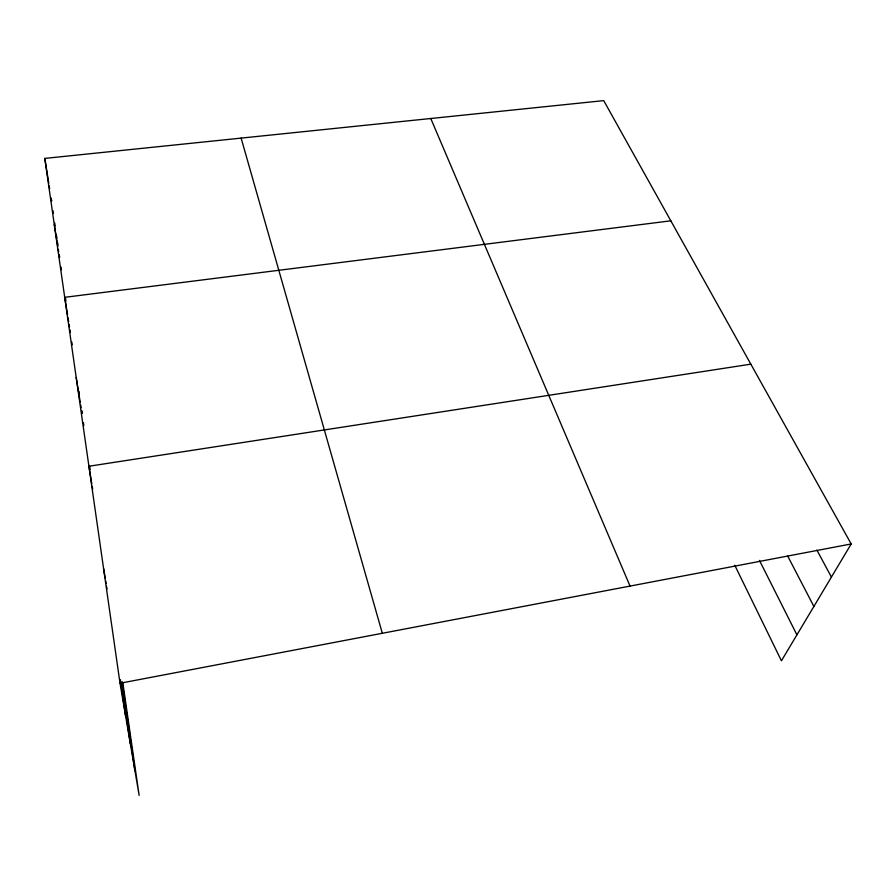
<?xml version="1.0" encoding="UTF-8"?>
<svg xmlns="http://www.w3.org/2000/svg" width="896" height="896" viewBox="0 0 896 896"><rect width="100%" height="100%" fill="white"/><g stroke="black" fill="none" stroke-linecap="round" stroke-linejoin="round"><path stroke-width="1.34" d="M122.763 682.338L139.138 795.379L120.019 683.256L44.8 158.413L603.725 100.621L851.2 543.95L781.424 660.811L734.776 565.264M120.019 683.256L851.2 543.95M750.837 364.157L88.917 466.256L91.784 483.627M670.813 220.808L64.714 297.326L67.558 314.91M816.906 550.099L831.41 577.091M787.763 556.192L813.882 606.446M759.461 560.403L796.914 634.861M430.774 118.507L630.045 586.085M241.125 138.107L382.323 633.282M103.555 568.355L105.168 578.01M105.627 580.765L106.086 583.52M106.546 586.286L107.005 589.042M92.221 486.304L92.669 488.97M67.995 317.621L68.656 321.675M69.093 324.386L69.53 327.085M69.966 329.795L70.403 332.494M76.194 377.462L80.237 402.237M80.685 404.992L81.133 407.747M44.8 158.413L48.765 183.176M49.202 185.92L49.65 188.675M51.184 198.307L51.632 201.074M54.286 224.638L57.814 246.534M58.251 249.267L58.699 252M59.136 254.744L59.573 257.477L59.27 254.699M122.069 681.71L134.938 770.795M121.565 682.931L130.323 743.669M51.162 198.307L51.554 201.051M52.942 210.683L53.334 213.438M54.723 223.059L55.115 225.814M56.504 235.435L56.896 238.19M57.49 242.312L57.882 245.067M61.04 267.042L61.432 269.763M65.554 298.39L65.946 301.123M71.826 342.048L72.218 344.792M78.915 391.35L79.307 394.083M83.44 422.856L83.832 425.589M89.746 466.704L90.138 469.448M120.366 679.717L125.507 715.422M82.04 413.246L81.592 410.502L82.062 413.258"/></g></svg>
